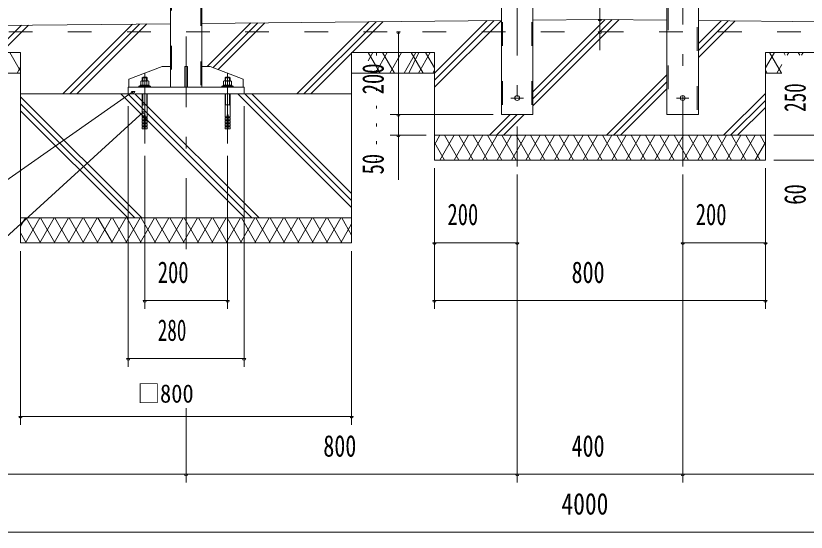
# Model space of a CAD drawing. Units: millimetres, scale not verified. Extents: x -32469 to 32469, y -14700 to 14700.
# Drawn here: x 17353 to 24038, y -3402 to 969 of the extents above; entities that cross this region are included whole.
import ezdxf
from ezdxf.enums import TextEntityAlignment as Align

# ---------------------------------------------------------------- set-up
doc = ezdxf.new("R2010")
doc.units = ezdxf.units.MM
doc.header["$LTSCALE"] = 50
for name, pattern in [('USER2', [10, 4, -6]), ('USER3', [24, 12, -5, 2, -5]), ('USER4', [3, 0.5, -2.5])]:
    doc.linetypes.add(name, pattern=pattern)
for name, color, linetype, lineweight in [('0-6_2-0BOLD', 7, 'Continuous', 18), ('0-7_2-1HIDDEN', 3, 'USER2', 18), ('0-8_2-2CENTER', 3, 'USER3', 18), ('0-9_2-4THIN', 4, 'Continuous', 18), ('0-A_2-5DIM', 3, 'Continuous', 18), ('0-B_2-6HATCH', 2, 'Continuous', 18), ('0-D_F-E_J_ADD', 3, 'USER4', 18)]:
    doc.layers.add(name, color=color, linetype=linetype, lineweight=lineweight)
doc.styles.add('ＭＳ ゴシック', font='')
doc.styles.get('ＭＳ ゴシック').set_extended_font_data('MS Gothic')

msp = doc.modelspace()

# ---------------------------------------------------------------- linework, layer by layer
at = {"layer": '0-6_2-0BOLD'}
for p, q in [((22859.95, 132.9), (22859.95, 7044.49)), ((18927.01, 363.9), (18927.01, 6082.9)), ((18659.96, 363.9), (18659.96, 5704.38)), ((23127, 132.9), (23127, 1872.4)), ((15293.49, 867.9), (18659.96, 901.56)), ((21459.96, 929.56), (18927.01, 904.23)), ((25659.97, 904.23), (23127, 929.56)), ((20193.49, -952.1), (20193.49, 657.9)), ((18927.01, 538.9), (18997.01, 538.9)), ((17393.48, 482.9), (15293.49, 482.9)), ((20893.49, 482.9), (20193.49, 482.9)), ((23693.5, 482.9), (23831.7, 482.9)), ((18309.96, 363.9), (18309.96, 433.9)), ((18422.49, 417.45), (18422.49, 442.98)), ((18426.32, 414.29), (18426.32, 382.45)), ((18457.49, 449.98), (18429.49, 449.98)), ((18457.49, 449.98), (18464.49, 442.98)), ((18460.67, 382.45), (18460.67, 414.29)), ((19122.49, 442.98), (19164.49, 442.98)), ((19126.32, 382.45), (19126.32, 414.29)), ((19160.66, 414.29), (19160.66, 382.45)), ((18405.87, 371.95), (18405.87, 382.45)), ((18443.49, 382.45), (18432.99, 371.95)), ((18443.49, 371.95), (18453.99, 382.45)), ((18492.49, 371.95), (18492.49, 363.9)), ((19105.87, 371.95), (19105.87, 382.45)), ((19143.49, 371.95), (19132.99, 382.45)), ((19143.49, 382.45), (19153.99, 371.95)), ((19192.49, 371.95), (19192.49, 363.9)), ((17393.48, 307.9), (20193.49, 307.9)), ((18464.48, 215.64), (18422.48, 215.64)), ((19122.49, 215.64), (19164.49, 215.64)), ((18426.69, 113.31), (18422.48, 104.91)), ((18426.69, 88.11), (18422.48, 79.71)), ((18464.48, 104.91), (18460.29, 113.31)), ((18464.48, 79.71), (18460.29, 88.11)), ((19122.49, 104.91), (19126.69, 113.31)), ((19122.49, 79.71), (19126.69, 88.11)), ((19160.28, 113.31), (19164.49, 104.91)), ((19160.28, 88.11), (19164.49, 79.71)), ((22859.97, 132.9), (23127.02, 132.9)), ((18426.69, 62.91), (18422.48, 54.51)), ((18426.69, 37.71), (18422.48, 29.31)), ((18464.48, 54.51), (18460.29, 62.91)), ((18464.48, 29.31), (18460.29, 37.71)), ((19122.49, 62.91), (19139.29, 62.91)), ((19139.29, 54.51), (19122.49, 54.51)), ((19126.69, 37.71), (19122.49, 29.31)), ((19164.49, 29.31), (19160.28, 37.71)), ((20893.49, -42.1), (22293.49, -42.1)), ((22293.5, -42.1), (23693.5, -42.1)), ((20193.49, -742.1), (17393.48, -742.1)), ((17393.48, -952.1), (20193.49, -952.1))]:
    msp.add_line(p, q, dxfattribs=at)
for points in [[(21727.01, 1415.61), (21727.01, 132.9), (21459.96, 132.9), (21459.96, 1415.61)], [(22859.95, 932.23), (22293.49, 937.9), (21727.01, 932.23)], [(17393.48, -952.1), (17393.48, 657.9), (15293.49, 657.9)], [(22293.49, -252.1), (20893.49, -252.1), (20893.49, 657.9), (20193.49, 657.9)], [(24393.49, 657.9), (23693.5, 657.9), (23693.5, -252.1), (22293.5, -252.1)], [(18309.96, 433.9), (18589.96, 538.9), (18659.96, 538.9)], [(18782.99, 363.9), (18782.99, 538.9), (18803.99, 538.9), (18803.99, 363.9)], [(18997.01, 538.9), (19277.01, 433.9), (19277.01, 363.9)], [(18472.37, 417.45), (18414.62, 417.45), (18409.14, 414.29), (18409.14, 382.45)], [(18429.49, 449.98), (18422.49, 442.98), (18464.49, 442.98), (18464.49, 417.45)], [(18472.37, 417.45), (18477.84, 414.29), (18477.84, 382.45)], [(19114.62, 417.45), (19109.14, 414.29), (19109.14, 382.45)], [(19114.62, 417.45), (19172.36, 417.45), (19177.84, 414.29), (19177.84, 382.45)], [(19157.49, 449.98), (19129.49, 449.98), (19122.49, 442.98), (19122.49, 417.45)], [(19157.49, 449.98), (19164.49, 442.98), (19164.49, 417.45)], [(19283.49, 307.9), (19283.49, 363.9), (18303.49, 363.9), (18303.49, 307.9)], [(18492.49, 371.95), (18394.49, 371.95), (18394.49, 363.9)], [(18405.87, 382.45), (18481.12, 382.45), (18481.12, 371.95)], [(19192.49, 371.95), (19094.49, 371.95), (19094.49, 363.9)], [(19105.87, 382.45), (19181.11, 382.45), (19181.11, 371.95)], [(18422.48, 307.9), (18422.48, 113.31), (18439.28, 113.31)], [(18447.69, 113.31), (18464.48, 113.31), (18464.48, 307.9)], [(19139.29, 113.31), (19122.49, 113.31), (19122.49, 307.9)], [(19164.48, 307.9), (19164.49, 113.31), (19147.69, 113.31)], [(18439.28, 29.31), (18422.48, 29.31), (18422.48, 12.51), (18439.28, 12.51), (18439.28, 130.11)], [(18439.28, 104.91), (18422.48, 104.91), (18422.48, 88.11), (18439.28, 88.11)], [(18439.28, 79.71), (18422.48, 79.71), (18422.48, 62.91), (18439.28, 62.91)], [(18439.28, 130.11), (18447.69, 130.11), (18447.69, 12.51), (18464.48, 12.51), (18464.48, 29.31), (18447.69, 29.31)], [(18447.69, 88.11), (18464.48, 88.11), (18464.48, 104.91), (18447.69, 104.91)], [(18447.69, 62.91), (18464.48, 62.91), (18464.48, 79.71), (18447.69, 79.71)], [(19147.69, 130.11), (19139.29, 130.11), (19139.29, 12.51), (19122.49, 12.51), (19122.49, 29.31), (19139.29, 29.31)], [(19139.29, 88.11), (19122.49, 88.11), (19122.49, 104.91), (19139.29, 104.91)], [(19122.49, 62.91), (19122.49, 79.71), (19139.29, 79.71)], [(19147.69, 29.31), (19164.49, 29.31), (19164.49, 12.51), (19147.69, 12.51), (19147.69, 130.11)], [(19147.69, 104.91), (19164.49, 104.91), (19164.49, 88.11), (19147.69, 88.11)], [(19147.69, 79.71), (19164.49, 79.71), (19164.49, 62.91), (19147.69, 62.91)], [(18439.28, 54.51), (18422.48, 54.51), (18422.48, 37.71), (18439.28, 37.71)], [(18447.69, 37.71), (18464.48, 37.71), (18464.48, 54.51), (18447.69, 54.51)], [(19139.29, 37.71), (19122.49, 37.71), (19122.49, 54.51), (19126.69, 62.91)], [(19147.69, 54.51), (19164.49, 54.51), (19160.28, 62.91)], [(19164.49, 54.51), (19164.49, 37.71), (19147.69, 37.71)]]:
    msp.add_lwpolyline(points, dxfattribs=at)
for centre in [(21593.49, 272.9), (22993.5, 272.9)]:
    msp.add_circle(centre, 21, dxfattribs=at)
for centre, radius, start, end in [((18417.72, 404.21), 13.24, 49.5701, 90), ((18443.49, 369.22), 48.23, 69.13593, 110.86406), ((18469.26, 404.21), 13.24, 90, 130.42989), ((19117.73, 404.21), 13.24, 49.57011, 90), ((19143.49, 369.22), 48.23, 69.13594, 110.86407), ((19169.26, 404.21), 13.24, 90, 130.4299)]:
    msp.add_arc(centre, radius, start, end, dxfattribs=at)
at = {"layer": '0-7_2-1HIDDEN'}
for p, q in [((22869.75, 7047.22), (22869.75, 132.9)), ((18917.21, 6082.9), (18917.21, 363.9)), ((18669.76, 5714.18), (18669.76, 363.9)), ((23117.2, 1872.4), (23117.2, 132.9)), ((21469.76, 1415.61), (21469.76, 132.9)), ((21717.21, 1415.61), (21717.21, 132.9)), ((15293.49, 832.9), (29293.48, 832.9))]:
    msp.add_line(p, q, dxfattribs=at)
at = {"layer": '0-8_2-2CENTER'}
for p, q in [((18793.49, -1005.48), (18793.49, 8168.6)), ((21593.49, 7232.71), (21593.49, -305.48)), ((22993.48, -305.48), (22993.48, 7232.71)), ((18443.49, -112.44), (18443.49, 538.9)), ((19143.49, -112.44), (19143.49, 538.9)), ((21540.99, 272.9), (21645.99, 272.9)), ((23046, 272.9), (22941, 272.9))]:
    msp.add_line(p, q, dxfattribs=at)
at = {"layer": '0-9_2-4THIN'}
for p, q in [((18427.74, 448.23), (18427.74, 417.45)), ((18459.24, 417.45), (18459.24, 448.23)), ((19127.74, 417.45), (19127.74, 448.23)), ((19159.24, 417.45), (19159.24, 448.23)), ((18426.69, 215.64), (18426.69, 307.9)), ((19160.28, 215.64), (19160.28, 307.9)), ((18426.69, 215.64), (18422.48, 208.37)), ((19160.28, 215.64), (19164.49, 208.36))]:
    msp.add_line(p, q, dxfattribs=at)
for points in [[(18460.29, 307.9), (18460.29, 215.64), (18464.48, 208.36)], [(19126.69, 307.9), (19126.7, 215.64), (19122.49, 208.37)]]:
    msp.add_lwpolyline(points, dxfattribs=at)
at = {"layer": '0-A_2-5DIM'}
for p, q in [((22293.49, 937.9), (22293.49, 1322.07)), ((22307.49, 937.9), (22279.49, 937.9)), ((22293.49, 832.9), (22293.49, 937.9)), ((20603.11, 832.9), (20575.11, 832.9)), ((20589.11, 832.9), (20589.11, 132.9)), ((22307.49, 832.9), (22279.49, 832.9)), ((22293.49, 832.9), (22293.49, 677.19)), ((18359.94, 328.74), (18331.94, 328.74)), ((18303.49, 202.9), (18303.49, -2002.1)), ((19283.49, -2002.1), (19283.49, 202.9)), ((14873.49, -3087.1), (18432.91, 154.79)), ((18446.91, 154.79), (18418.91, 154.79)), ((21389.96, 132.9), (20519.11, 132.9)), ((20603.11, 132.9), (20575.11, 132.9)), ((20589.11, 132.9), (20589.11, -42.1)), ((20519.11, -42.1), (20823.49, -42.1)), ((20603.11, -42.1), (20575.11, -42.1)), ((20589.11, -420.1), (20589.11, -42.1)), ((23763.5, -42.1), (24253.5, -42.1)), ((18443.49, -1512.1), (18443.49, -217.44)), ((19143.49, -217.44), (19143.49, -1512.1)), ((24253.5, -252.1), (23763.5, -252.1)), ((20893.49, -322.1), (20893.49, -1512.1)), ((23693.5, -322.1), (23693.5, -1512.1)), ((21593.49, -375.48), (21593.49, -2982.09)), ((22993.48, -2982.09), (22993.48, -375.48)), ((20907.49, -952.1), (20879.49, -952.1)), ((20893.49, -952.1), (21593.49, -952.1)), ((21607.49, -952.1), (21579.49, -952.1)), ((23007.48, -952.1), (22979.48, -952.1)), ((22993.48, -952.1), (23693.5, -952.1)), ((23707.5, -952.1), (23679.5, -952.1)), ((17393.48, -2492.1), (17393.48, -1022.1)), ((20193.49, -1022.09), (20193.49, -2492.1)), ((18457.49, -1442.1), (18429.49, -1442.1)), ((19143.49, -1442.1), (18443.49, -1442.1)), ((19157.49, -1442.1), (19129.49, -1442.1)), ((20907.49, -1442.1), (20879.49, -1442.1)), ((20893.49, -1442.1), (23693.5, -1442.1)), ((23707.5, -1442.1), (23679.5, -1442.1)), ((18317.49, -1932.1), (18289.49, -1932.1)), ((18303.49, -1932.1), (19283.49, -1932.1)), ((19297.49, -1932.1), (19269.49, -1932.1)), ((18793.49, -2352.1), (18793.49, -2982.1)), ((17407.48, -2422.1), (17379.48, -2422.1)), ((20193.49, -2422.1), (17393.48, -2422.1)), ((20207.49, -2422.1), (20179.49, -2422.1)), ((15293.49, -2912.09), (18793.49, -2912.09)), ((18807.49, -2912.09), (18779.49, -2912.09)), ((18793.49, -2912.09), (21593.49, -2912.09)), ((21607.49, -2912.09), (21579.49, -2912.09)), ((21593.49, -2912.09), (22993.48, -2912.09)), ((23007.48, -2912.09), (22979.48, -2912.09)), ((22993.48, -2912.09), (25793.49, -2912.09)), ((15293.49, -3402.09), (29293.48, -3402.09))]:
    msp.add_line(p, q, dxfattribs=at)
msp.add_lwpolyline([(18345.94, 328.74), (14873.49, -2107.1), (11653.44, -2107.1)], dxfattribs=at)
for centre in [(22293.49, 937.9), (20589.11, 832.9), (22293.49, 832.9), (18345.94, 328.74), (18432.91, 154.79), (20589.11, 132.9), (20589.11, -42.1), (20893.49, -952.1), (21593.49, -952.1), (22993.48, -952.1), (23693.5, -952.1), (18443.49, -1442.1), (19143.49, -1442.1), (20893.49, -1442.1), (23693.5, -1442.1), (18303.49, -1932.1), (19283.49, -1932.1), (17393.48, -2422.1), (20193.49, -2422.1), (18793.49, -2912.09), (21593.49, -2912.09), (22993.48, -2912.09)]:
    msp.add_arc(centre, 14, 180, 0, dxfattribs=at)
at = {"layer": '0-B_2-6HATCH'}
for p, q in [((21727.01, 325.82), (22338.64, 937.45)), ((22397.45, 936.86), (21727.01, 266.42)), ((21727.01, 207.03), (22456.26, 936.27)), ((17399.81, 888.96), (17168.75, 657.9)), ((17228.14, 657.9), (17459.81, 889.56)), ((18339.76, 898.36), (17749.3, 307.9)), ((17808.7, 307.9), (18399.76, 898.96)), ((18459.75, 899.56), (18218.09, 657.9)), ((18970.25, 538.9), (19339.71, 908.36)), ((19399.71, 908.96), (19020.74, 530)), ((19063.94, 513.8), (19459.7, 909.56)), ((19729.2, 307.9), (20339.66, 918.36)), ((20399.66, 918.96), (19788.6, 307.9)), ((20197.99, 657.9), (20459.65, 919.56)), ((20893.49, 363.45), (21459.6, 929.56)), ((21399.6, 928.96), (20893.49, 422.85)), ((20893.49, 482.24), (21339.6, 928.36)), ((23318.79, 927.65), (23127, 735.86)), ((23127, 676.46), (23377.6, 927.06)), ((23436.4, 926.47), (23127, 617.07)), ((17302.29, 657.9), (17393.48, 499.95)), ((18218.09, 657.9), (17868.09, 307.9)), ((19847.99, 307.9), (20193.49, 653.39)), ((20333.57, 588.24), (20373.79, 657.9)), ((20333.57, 657.57), (20434.42, 482.9)), ((20394, 482.9), (20495.04, 657.9)), ((20454.62, 657.9), (20555.66, 482.9)), ((20515.24, 482.9), (20616.28, 657.9)), ((20636.49, 482.9), (20737.53, 657.9)), ((20761.49, 657.9), (20676.9, 482.9)), ((20697.11, 657.9), (20798.15, 482.9)), ((20757.73, 482.9), (20858.77, 657.9)), ((20818.36, 657.9), (20893.49, 527.77)), ((23768.61, 657.9), (23693.5, 527.79)), ((23829.24, 482.9), (23728.2, 657.9)), ((23861.52, 636.99), (23849.44, 657.9)), ((23889.86, 657.9), (23877.78, 636.99)), ((23982.76, 636.99), (23970.69, 657.9)), ((24011.1, 657.9), (23999.03, 636.99)), ((17362.91, 482.9), (17393.48, 535.85)), ((23788.82, 482.9), (23831.7, 557.17)), ((20893.49, 508.03), (20878.97, 482.9)), ((22349.04, -42.1), (22859.95, 468.81)), ((23693.5, 508.01), (23707.99, 482.9)), ((22859.95, 409.41), (22408.44, -42.1)), ((22859.95, 350.02), (22467.83, -42.1)), ((18419.8, -742.1), (17393.48, 284.21)), ((19290.95, -742.1), (18240.95, 307.9)), ((18300.35, 307.9), (19350.35, -742.1)), ((19409.75, -742.1), (18359.75, 307.9)), ((19230.9, 307.9), (20193.49, -654.68)), ((20193.49, -595.29), (19290.3, 307.9)), ((19349.69, 307.9), (20193.49, -535.89)), ((23338.99, -42.1), (23693.5, 312.41)), ((17393.48, 224.82), (18360.4, -742.1)), ((23693.5, 253.01), (23398.39, -42.1)), ((18301, -742.1), (17393.48, 165.42)), ((23457.78, -42.1), (23693.5, 193.61)), ((21534.09, 132.9), (21359.09, -42.1)), ((21593.49, 132.9), (21418.49, -42.1)), ((21477.88, -42.1), (21652.89, 132.9)), ((20939.6, -42.1), (20893.49, -121.97)), ((20939.6, -252.1), (21060.85, -42.1)), ((21101.26, -252.1), (20980.02, -42.1)), ((21182.09, -42.1), (21060.85, -252.1)), ((21101.26, -42.1), (21222.5, -252.1)), ((21182.09, -252.1), (21303.33, -42.1)), ((21343.75, -252.1), (21222.5, -42.1)), ((21424.58, -42.1), (21303.33, -252.1)), ((21343.75, -42.1), (21464.99, -252.1)), ((21424.58, -252.1), (21545.82, -42.1)), ((21586.23, -252.1), (21464.99, -42.1)), ((21667.06, -42.1), (21545.82, -252.1)), ((21586.23, -42.1), (21707.48, -252.1)), ((21667.06, -252.1), (21788.31, -42.1)), ((21828.72, -252.1), (21707.48, -42.1)), ((21909.55, -42.1), (21788.31, -252.1)), ((21828.72, -42.1), (21949.96, -252.1)), ((21909.55, -252.1), (22030.79, -42.1)), ((22071.21, -252.1), (21949.96, -42.1)), ((22152.04, -42.1), (22030.79, -252.1)), ((22071.21, -42.1), (22192.45, -252.1)), ((22152.04, -252.1), (22273.28, -42.1)), ((22313.69, -252.1), (22192.45, -42.1)), ((22394.52, -42.1), (22273.28, -252.1)), ((22434.94, -252.1), (22313.7, -42.1)), ((22515.77, -42.1), (22394.53, -252.1)), ((22434.94, -42.1), (22556.18, -252.1)), ((22515.77, -252.1), (22637.01, -42.1)), ((22677.42, -252.1), (22556.18, -42.1)), ((22758.25, -42.1), (22637.01, -252.1)), ((22677.43, -42.1), (22798.67, -252.1)), ((22758.26, -252.1), (22879.5, -42.1)), ((22919.91, -252.1), (22798.67, -42.1)), ((23000.74, -42.1), (22879.5, -252.1)), ((22919.91, -42.1), (23041.16, -252.1)), ((23000.74, -252.1), (23121.99, -42.1)), ((23162.4, -252.1), (23041.16, -42.1)), ((23243.23, -42.1), (23121.99, -252.1)), ((23162.4, -42.1), (23283.64, -252.1)), ((23243.23, -252.1), (23364.47, -42.1)), ((23404.89, -252.1), (23283.64, -42.1)), ((23485.72, -42.1), (23364.47, -252.1)), ((23404.89, -42.1), (23526.13, -252.1)), ((23485.72, -252.1), (23606.96, -42.1)), ((23647.37, -252.1), (23526.13, -42.1)), ((23647.37, -42.1), (23693.5, -121.98)), ((20893.49, -102.22), (20980.02, -252.1)), ((23693.5, -102.22), (23606.96, -252.1)), ((17393.48, -811.54), (17433.57, -742.1)), ((17433.57, -952.1), (17554.82, -742.1)), ((17563.01, -952.1), (17441.77, -742.1)), ((17554.82, -952.1), (17676.06, -742.1)), ((17684.26, -952.1), (17563.01, -742.1)), ((17676.06, -952.1), (17797.3, -742.1)), ((17805.5, -952.1), (17684.26, -742.1)), ((17797.3, -952.1), (17918.55, -742.1)), ((17926.74, -952.1), (17805.5, -742.1)), ((17918.55, -952.1), (18039.79, -742.1)), ((17926.74, -742.1), (18047.99, -952.1)), ((18039.79, -952.1), (18161.03, -742.1)), ((18047.99, -742.1), (18169.23, -952.1)), ((18161.04, -952.1), (18282.28, -742.1)), ((18169.23, -742.1), (18290.47, -952.1)), ((18282.28, -952.1), (18403.52, -742.1)), ((18290.48, -742.1), (18411.72, -952.1)), ((18403.52, -952.1), (18524.76, -742.1)), ((18411.72, -742.1), (18532.96, -952.1)), ((18524.77, -952.1), (18646.01, -742.1)), ((18532.96, -742.1), (18654.2, -952.1)), ((18646.01, -952.1), (18767.25, -742.1)), ((18654.21, -742.1), (18775.45, -952.1)), ((18767.25, -952.1), (18888.5, -742.1)), ((18775.45, -742.1), (18896.69, -952.1)), ((18888.5, -952.1), (19009.74, -742.1)), ((18896.69, -742.1), (19017.94, -952.1)), ((19009.74, -952.1), (19130.98, -742.1)), ((19017.94, -742.1), (19139.18, -952.1)), ((19130.98, -952.1), (19252.23, -742.1)), ((19139.18, -742.1), (19260.42, -952.1)), ((19252.23, -952.1), (19373.47, -742.1)), ((19260.42, -742.1), (19381.67, -952.1)), ((19373.47, -952.1), (19494.71, -742.1)), ((19381.67, -742.1), (19502.91, -952.1)), ((19494.71, -952.1), (19615.96, -742.1)), ((19502.91, -742.1), (19624.15, -952.1)), ((19615.96, -952.1), (19737.2, -742.1)), ((19624.15, -742.1), (19745.4, -952.1)), ((19737.2, -952.1), (19858.44, -742.1)), ((19745.4, -742.1), (19866.64, -952.1)), ((19858.45, -952.1), (19979.69, -742.1)), ((19866.64, -742.1), (19987.88, -952.1)), ((19979.69, -952.1), (20100.93, -742.1)), ((19987.89, -742.1), (20109.13, -952.1)), ((20100.93, -952.1), (20193.49, -791.79)), ((20109.13, -742.1), (20193.49, -888.21)), ((17441.77, -952.1), (17393.48, -868.46))]:
    msp.add_line(p, q, dxfattribs=at)
at = {"layer": '0-D_F-E_J_ADD'}
msp.add_line((20403.49, 657.9), (20403.49, -252.1), dxfattribs=at)

# ---------------------------------------------------------------- texts
at = {"layer": '0-A_2-5DIM', "color": 7, "style": 'ＭＳ ゴシック'}
for s, width, p in [('200', 0.7, (20519.11, 304.73)), ('250', 0.65, (24088.62, 155.65)), ('50', 0.7, (20519.11, -373.5)), ('60', 0.7, (24088.62, -630.1))]:
    msp.add_text(s, height=182.3, rotation=90, dxfattribs=dict(at, width=width)).set_placement(p, align=Align.BOTTOM_LEFT)
for s, height, width, p in [('200', 182.3, 0.7, (21003.74, -857.23)), ('200', 182.3, 0.7, (23103.74, -857.23)), ('200', 182.3, 0.7, (18553.74, -1347.23)), ('800', 182.3, 0.75, (22053.74, -1347.23)), ('280', 182.3, 0.65, (18553.74, -1837.23)), ('□800', 155, 0.9, (18382.23, -2352.1)), ('800', 182.3, 0.75, (19953.74, -2817.22)), ('400', 182.3, 0.75, (22053.73, -2817.22)), ('4000', 182.3, 0.8, (21967.98, -3307.22))]:
    msp.add_text(s, height=height, dxfattribs=dict(at, width=width)).set_placement(p, align=Align.BOTTOM_LEFT)

doc.saveas('drawing.dxf')
